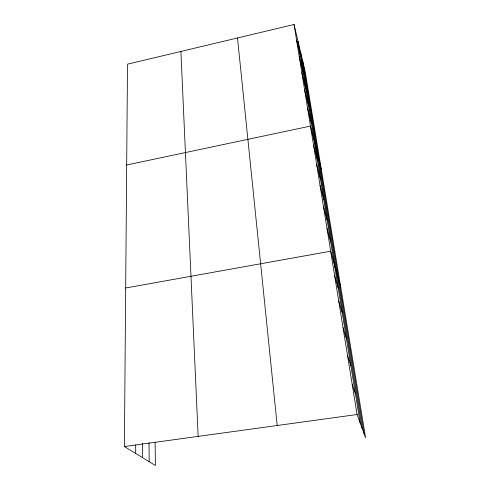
<?xml version="1.0" encoding="UTF-8"?>
<svg xmlns="http://www.w3.org/2000/svg" width="490" height="490" viewBox="0 0 490 490"><rect width="100%" height="100%" fill="white"/><g stroke="black" fill="none" stroke-linecap="round" stroke-linejoin="round"><path stroke-width="0.73" d="M135.681 453.446L135.681 445.03M155.091 442.599L155.404 465.5L124.393 446.543L127.504 64.166L294.055 24.5L305.172 71.558L365.607 437.84L357.069 414.516L294.055 24.5M126.683 164.995L310.47 126.095L321.269 169.111M125.685 287.979L330.683 251.211L340.746 287.146M124.393 446.543L357.069 414.516M352.188 384.295L355.422 393.758M347.514 355.379L350.852 365.699M343.043 327.688L346.473 338.78M338.749 301.142L342.265 312.939M334.639 275.668L338.216 288.114M326.995 228.389L330.695 241.925M323.443 206.406L327.198 220.414M320.025 185.232L323.817 199.669M316.724 164.818L320.552 179.634M313.539 145.114L317.404 160.291M307.5 107.727L311.413 123.511M304.633 89.97L308.565 106.018M301.858 72.796L305.809 89.076M299.17 56.172L303.139 72.673M296.572 40.088L300.548 56.779M302.9 61.936L363.905 433.185M300.474 51.677L362.067 428.156M298.036 41.368L360.193 423.035M237.503 37.969L277.199 425.51M180.896 51.45L198.15 436.388M149.009 442.801L149.187 461.696M142.419 443.352L142.486 457.605"/></g></svg>
